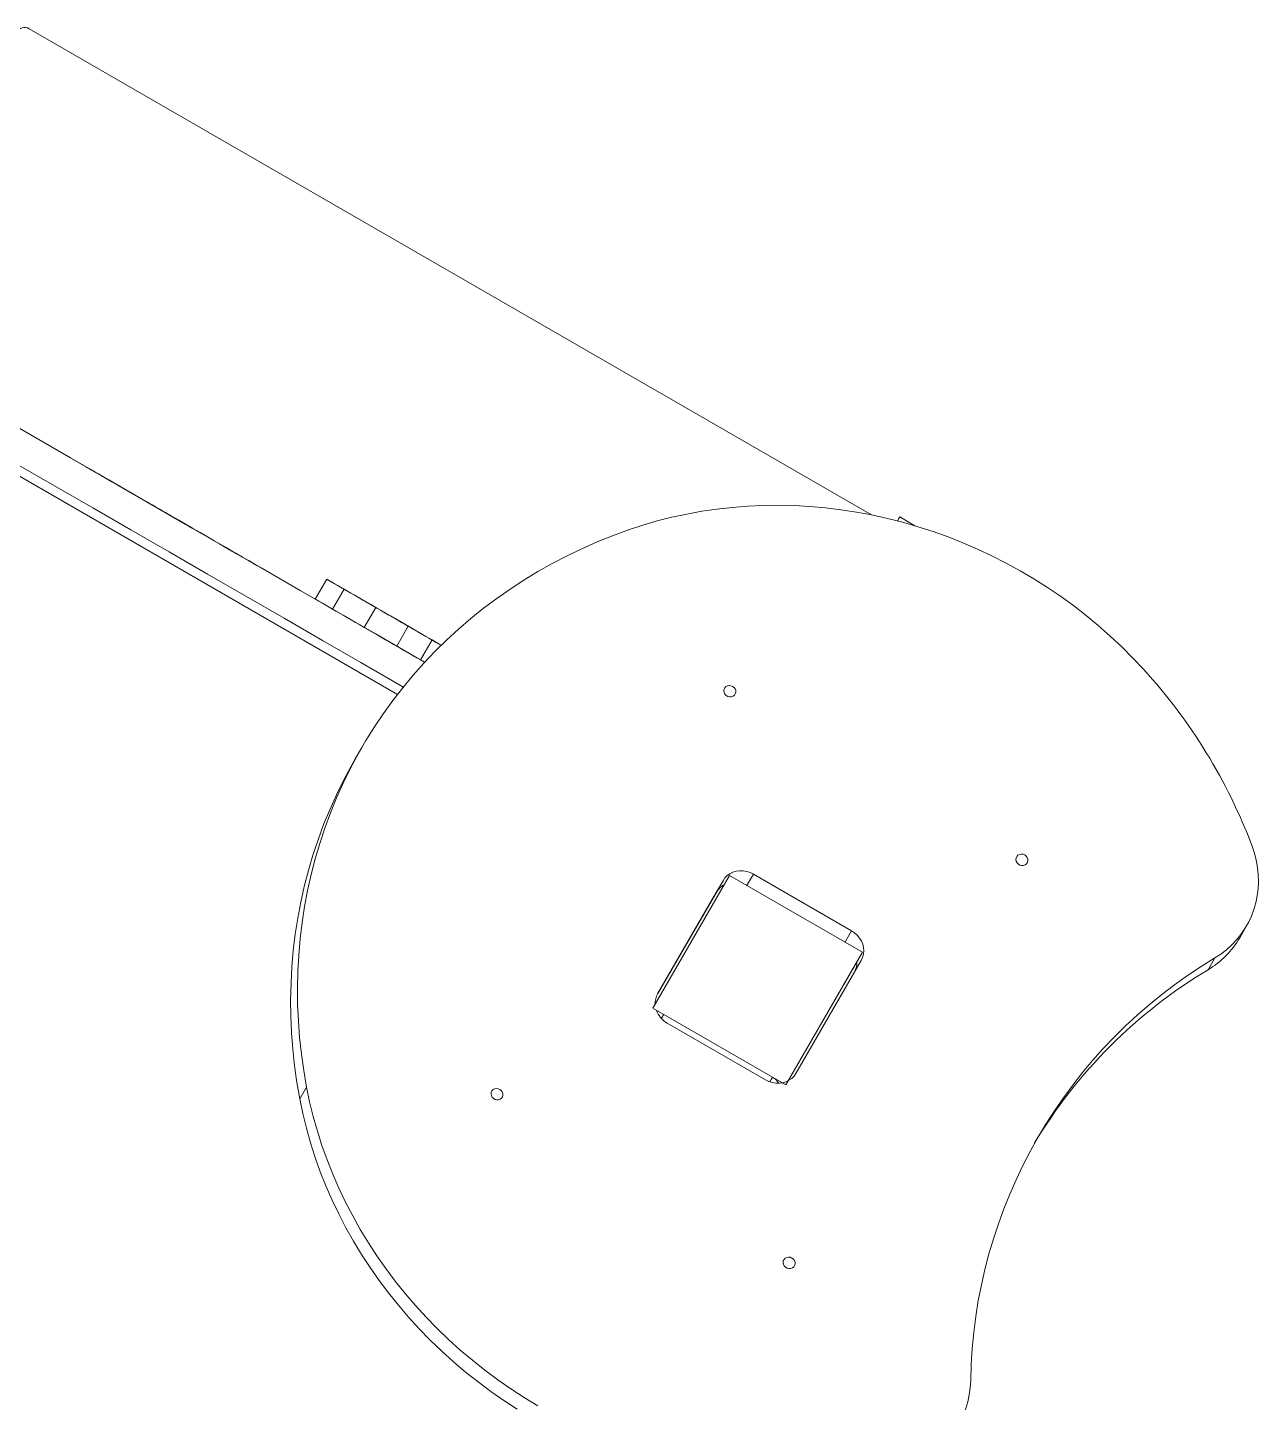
# Model space of a CAD drawing. Header units: millimetres. Extents: x -6089 to 4469, y -5168 to 4598.
# Drawn here: x 1445 to 2248, y 1273 to 2170 of the extents above; entities that cross this region are included whole.
import ezdxf

# ---------------------------------------------------------------- set-up
doc = ezdxf.new("R2010")
doc.units = ezdxf.units.MM

msp = doc.modelspace()

# ---------------------------------------------------------------- linework, layer by layer
at = {"color": 7, "linetype": 'Continuous', "lineweight": 15}
for p, q in [((1446.19, 2168.98), (1446.19, 2168.98)), ((1446.29, 2168.92), (1446.19, 2168.98)), ((1446.29, 2168.92), (1995.71, 1851.72)), ((1446.29, 2168.92), (1446.29, 2168.92)), ((1995.71, 1851.72), (1446.29, 2168.92)), ((1632.88, 1796.77), (1394.1, 1934.63)), ((1486.86, 1881.07), (1486.86, 1881.07)), ((1526.4, 1858.24), (1526.25, 1858.33)), ((1526.43, 1858.23), (1526.79, 1858.02)), ((2023.94, 1844.66), (2014.08, 1850.35)), ((1552.39, 1843.24), (1552.23, 1843.33)), ((1552.41, 1843.23), (1552.77, 1843.02)), ((1640.38, 1809.76), (1632.88, 1796.77)), ((1651.7, 1803.22), (1644.2, 1790.23)), ((1672.3, 1791.33), (1664.8, 1778.34)), ((1693.57, 1779.05), (1686.07, 1766.06)), ((1672.65, 1773.81), (1672.67, 1773.8)), ((1709.05, 1770.11), (1701.55, 1757.12)), ((1698.63, 1758.81), (1698.65, 1758.8)), ((1701.55, 1757.12), (1704.23, 1755.57)), ((1663.2, 1699.91), (1658.76, 1692.22)), ((1903.12, 1616.49), (1853.12, 1529.89)), ((1989.73, 1566.49), (1903.12, 1616.49)), ((1914.19, 1609.65), (1918.63, 1617.34)), ((1918.63, 1617.34), (1982.72, 1580.34)), ((1856.28, 1539.36), (1898.84, 1613.07)), ((1894.4, 1605.38), (1898.84, 1613.07)), ((1856.18, 1539.18), (1894.4, 1605.38)), ((1978.28, 1572.65), (1982.72, 1580.34)), ((2235.84, 1575.86), (2240.28, 1583.55)), ((1939.73, 1479.89), (1989.73, 1566.49)), ((1988.91, 1561.07), (1946.35, 1487.36)), ((1989.73, 1566.49), (1989.73, 1566.49)), ((2215.22, 1554.96), (2219.66, 1562.65)), ((1941.23, 1482.49), (1986.13, 1560.25)), ((1853.12, 1529.89), (1939.73, 1479.89)), ((1926.56, 1483.09), (1862.48, 1520.09)), ((1622.79, 1470.73), (1627.23, 1478.42)), ((1939.73, 1479.89), (1939.73, 1479.89))]:
    msp.add_line(p, q, dxfattribs=at)
at = {"color": 8, "linetype": 'Continuous', "lineweight": 15}
for p, q in [((1686.5, 1734.63), (1302.66, 1956.25)), ((1534.91, 1853.33), (1534.91, 1853.33)), ((1543.81, 1848.19), (1543.81, 1848.19))]:
    msp.add_line(p, q, dxfattribs=at)
at = {"color": 7, "linetype": 'Continuous', "lineweight": 15, "flags": 128}
for points in [[(1704.23, 1755.57), (1697.97, 1759.19), (1673.01, 1773.6), (1648.03, 1788.02), (1623.06, 1802.44), (1598.08, 1816.86), (1573.1, 1831.28), (1548.12, 1845.7), (1523.16, 1860.12), (1498.21, 1874.52), (1473.28, 1888.91), (1448.37, 1903.3), (1423.48, 1917.67), (1398.62, 1932.02)], [(1690.26, 1739.39), (1687.47, 1741), (1662.51, 1755.41), (1637.53, 1769.83), (1612.56, 1784.25), (1587.58, 1798.68), (1562.6, 1813.1), (1537.62, 1827.52), (1512.66, 1841.93), (1487.71, 1856.33), (1462.78, 1870.73), (1437.87, 1885.11), (1412.98, 1899.48), (1388.12, 1913.83)], [(1486.86, 1881.07), (1485.64, 1881.78), (1484.71, 1882.31), (1484.08, 1882.68), (1483.75, 1882.87), (1483.71, 1882.89), (1483.99, 1882.73), (1484.56, 1882.4), (1485.43, 1881.9), (1486.59, 1881.23), (1488.03, 1880.4), (1489.74, 1879.41)], [(1534.91, 1853.33), (1529.99, 1856.17), (1525.2, 1858.94), (1520.58, 1861.61), (1516.13, 1864.18), (1511.88, 1866.63), (1507.84, 1868.96), (1504.03, 1871.16), (1500.47, 1873.22), (1497.17, 1875.12), (1494.15, 1876.86), (1491.42, 1878.44), (1488.99, 1879.85), (1486.86, 1881.07)], [(1489.74, 1879.41), (1491.4, 1878.46), (1493.29, 1877.36), (1495.4, 1876.15), (1497.69, 1874.82), (1500.16, 1873.4), (1502.76, 1871.9), (1505.46, 1870.34), (1508.23, 1868.73)], [(1508.23, 1868.73), (1511.3, 1866.96), (1514.38, 1865.18), (1517.44, 1863.42), (1520.45, 1861.68), (1523.38, 1859.99), (1526.21, 1858.36), (1528.9, 1856.8), (1531.43, 1855.34)], [(1552.23, 1843.33), (1552.06, 1843.43), (1551.59, 1843.7), (1550.8, 1844.16), (1549.73, 1844.77), (1548.4, 1845.54), (1546.84, 1846.44), (1545.1, 1847.45), (1543.21, 1848.54), (1541.22, 1849.69), (1539.18, 1850.87), (1537.14, 1852.04), (1535.16, 1853.19), (1533.27, 1854.28), (1531.54, 1855.28), (1529.99, 1856.17), (1528.67, 1856.93), (1527.62, 1857.54), (1526.85, 1857.99), (1526.39, 1858.25), (1526.25, 1858.33)], [(1526.4, 1858.24), (1526.57, 1858.15), (1527.05, 1857.87), (1527.83, 1857.42), (1528.9, 1856.8), (1530.23, 1856.03), (1531.78, 1855.14), (1533.52, 1854.13), (1535.41, 1853.05), (1537.39, 1851.9), (1539.42, 1850.73), (1541.45, 1849.55), (1543.44, 1848.41), (1545.32, 1847.32), (1547.05, 1846.32), (1548.6, 1845.43), (1549.92, 1844.67), (1550.98, 1844.05), (1551.76, 1843.6), (1552.23, 1843.33), (1552.39, 1843.24)], [(1526.43, 1858.23), (1526.59, 1858.14), (1527.06, 1857.86), (1527.84, 1857.41), (1528.91, 1856.8), (1530.23, 1856.03), (1531.78, 1855.14), (1533.52, 1854.14), (1535.4, 1853.05), (1537.38, 1851.9), (1539.42, 1850.73), (1541.45, 1849.56), (1543.43, 1848.41), (1545.31, 1847.33), (1547.05, 1846.32), (1548.6, 1845.43), (1549.93, 1844.66), (1550.99, 1844.05), (1551.77, 1843.6), (1552.25, 1843.32), (1552.41, 1843.23)], [(1552.77, 1843.02), (1552.62, 1843.11), (1552.16, 1843.38), (1551.38, 1843.82), (1550.33, 1844.43), (1549.01, 1845.19), (1547.46, 1846.08), (1545.73, 1847.09), (1543.85, 1848.17), (1541.87, 1849.31), (1539.84, 1850.49), (1537.81, 1851.66), (1535.82, 1852.81), (1533.94, 1853.9), (1532.19, 1854.9), (1530.64, 1855.8), (1529.31, 1856.57), (1528.23, 1857.19), (1527.45, 1857.64), (1526.96, 1857.92), (1526.79, 1858.02)], [(1837.1, 1841.9), (1846.43, 1844.98), (1855.89, 1847.74), (1865.48, 1850.18), (1875.18, 1852.3), (1884.98, 1854.08), (1894.87, 1855.53), (1904.84, 1856.65), (1914.87, 1857.44), (1924.95, 1857.89), (1935.07, 1858), (1945.22, 1857.78), (1955.39, 1857.23), (1965.56, 1856.34), (1975.72, 1855.11), (1985.86, 1853.55), (1995.97, 1851.66), (2006.03, 1849.45), (2016.04, 1846.91), (2025.98, 1844.04), (2035.83, 1840.86), (2045.59, 1837.36), (2055.25, 1833.55), (2064.79, 1829.44), (2074.2, 1825.02), (2083.47, 1820.3), (2092.6, 1815.3), (2101.56, 1810.01), (2110.35, 1804.45), (2118.95, 1798.61), (2127.37, 1792.5), (2135.58, 1786.15), (2143.57, 1779.54), (2151.35, 1772.69), (2158.89, 1765.6), (2166.19, 1758.29), (2173.24, 1750.77)], [(1547.28, 1846.19), (1545.5, 1847.22), (1543.54, 1848.35), (1541.48, 1849.54), (1539.36, 1850.77), (1537.23, 1851.99), (1535.17, 1853.18), (1533.22, 1854.31), (1531.43, 1855.34)], [(1543.81, 1848.19), (1542.73, 1848.82), (1541.62, 1849.46), (1540.5, 1850.11), (1539.36, 1850.76), (1538.23, 1851.42), (1537.1, 1852.07), (1535.99, 1852.71), (1534.91, 1853.33)], [(1591.86, 1820.45), (1589.73, 1821.68), (1587.3, 1823.08), (1584.57, 1824.66), (1581.55, 1826.41), (1578.25, 1828.31), (1574.69, 1830.37), (1570.88, 1832.56), (1566.85, 1834.89), (1562.59, 1837.35), (1558.15, 1839.92), (1553.52, 1842.59), (1548.74, 1845.35), (1543.81, 1848.19)], [(2014.08, 1850.35), (2014.01, 1850.23), (2013.76, 1849.8), (2013.34, 1849.07), (2012.74, 1848.04), (2012.61, 1847.82)], [(1547.28, 1846.19), (1549.81, 1844.73), (1552.5, 1843.17), (1555.33, 1841.54), (1558.26, 1839.85), (1561.27, 1838.11), (1564.33, 1836.35), (1567.41, 1834.57), (1570.48, 1832.8)], [(1627.23, 1478.42), (1625.37, 1489.18), (1623.86, 1499.96), (1622.69, 1510.76), (1621.87, 1521.55), (1621.4, 1532.33), (1621.28, 1543.1), (1621.51, 1553.83), (1622.09, 1564.53), (1623.01, 1575.17), (1624.28, 1585.75), (1625.9, 1596.27), (1627.87, 1606.7), (1630.17, 1617.04), (1632.82, 1627.29), (1635.81, 1637.42), (1639.13, 1647.43), (1642.78, 1657.32), (1646.76, 1667.07), (1651.07, 1676.67), (1655.7, 1686.11), (1660.64, 1695.39), (1665.9, 1704.49), (1671.46, 1713.41), (1677.33, 1722.14), (1683.49, 1730.67), (1689.94, 1738.99), (1696.67, 1747.1), (1703.68, 1754.98), (1710.97, 1762.63), (1718.52, 1770.04), (1726.32, 1777.21), (1734.37, 1784.13), (1742.67, 1790.79), (1751.2, 1797.18), (1759.96, 1803.3), (1768.93, 1809.15), (1778.11, 1814.72), (1787.5, 1819.99), (1797.07, 1824.98), (1806.83, 1829.66), (1816.76, 1834.05), (1826.85, 1838.13), (1837.1, 1841.9)], [(1570.48, 1832.8), (1573.25, 1831.19), (1575.96, 1829.63), (1578.55, 1828.13), (1581.02, 1826.71), (1583.32, 1825.38), (1585.43, 1824.17), (1587.32, 1823.07), (1588.97, 1822.12)], [(1588.97, 1822.12), (1590.68, 1821.13), (1592.12, 1820.3), (1593.28, 1819.63), (1594.15, 1819.13), (1594.73, 1818.8), (1595, 1818.64), (1594.97, 1818.66), (1594.64, 1818.85), (1594, 1819.21), (1593.07, 1819.75), (1591.86, 1820.45)], [(1641.08, 1809.36), (1640.58, 1809.64), (1640.39, 1809.76), (1640.5, 1809.69), (1640.91, 1809.46), (1641.62, 1809.04), (1642.63, 1808.46), (1643.92, 1807.72), (1645.48, 1806.81), (1647.31, 1805.76), (1649.39, 1804.56), (1651.7, 1803.22)], [(1677.78, 1788.17), (1673.41, 1790.69), (1669.24, 1793.1), (1665.29, 1795.38), (1661.58, 1797.52), (1658.13, 1799.51), (1654.94, 1801.36), (1652.03, 1803.03), (1649.41, 1804.54), (1647.1, 1805.88), (1645.11, 1807.03), (1643.43, 1808), (1642.09, 1808.77), (1641.08, 1809.36)], [(1632.88, 1796.77), (1633, 1796.7), (1633.41, 1796.46), (1634.12, 1796.05), (1635.13, 1795.47), (1636.42, 1794.73), (1637.98, 1793.82), (1639.81, 1792.77), (1641.89, 1791.57), (1644.2, 1790.23)], [(1651.7, 1803.22), (1653.81, 1802), (1656.12, 1800.67), (1658.59, 1799.25), (1661.19, 1797.75), (1663.89, 1796.19), (1666.67, 1794.58), (1669.48, 1792.96), (1672.3, 1791.33)], [(1644.2, 1790.23), (1646.31, 1789.01), (1648.62, 1787.68), (1651.09, 1786.26), (1653.69, 1784.76), (1656.39, 1783.2), (1659.17, 1781.59), (1661.98, 1779.97), (1664.8, 1778.34)], [(1672.3, 1791.33), (1675.35, 1789.57), (1678.35, 1787.84), (1681.25, 1786.16), (1684.05, 1784.55), (1686.7, 1783.02), (1689.19, 1781.58), (1691.49, 1780.25), (1693.57, 1779.05)], [(1686.47, 1783.15), (1685.34, 1783.8), (1684.2, 1784.46), (1683.07, 1785.11), (1681.95, 1785.76), (1680.86, 1786.39), (1679.79, 1787.01), (1678.76, 1787.6), (1677.78, 1788.17)], [(1664.8, 1778.34), (1667.85, 1776.58), (1670.85, 1774.85), (1673.75, 1773.17), (1676.55, 1771.56), (1679.2, 1770.03), (1681.69, 1768.59), (1683.99, 1767.26), (1686.07, 1766.06)], [(1715.02, 1766.67), (1711.77, 1768.54), (1706.93, 1771.34), (1701.96, 1774.21), (1696.87, 1777.14), (1691.7, 1780.13), (1686.47, 1783.15)], [(1689.78, 1781.24), (1690.16, 1781.02), (1690.8, 1780.65), (1691.65, 1780.16), (1692.63, 1779.59), (1693.66, 1779), (1694.65, 1778.43), (1695.51, 1777.93), (1696.16, 1777.56), (1696.54, 1777.34), (1696.62, 1777.29), (1696.39, 1777.42), (1695.88, 1777.72), (1695.13, 1778.15), (1694.2, 1778.69), (1693.18, 1779.28), (1692.16, 1779.87), (1691.22, 1780.4), (1690.46, 1780.84), (1689.94, 1781.14), (1689.71, 1781.28), (1689.78, 1781.24)], [(1693.57, 1779.05), (1695.06, 1778.19), (1696.78, 1777.19), (1698.69, 1776.1), (1700.72, 1774.92), (1702.83, 1773.7), (1704.96, 1772.48), (1707.05, 1771.27), (1709.05, 1770.11)], [(1672.65, 1773.81), (1672.81, 1773.71), (1673.29, 1773.44), (1674.07, 1772.99), (1675.13, 1772.37), (1676.46, 1771.61), (1678.01, 1770.71), (1679.75, 1769.71), (1681.63, 1768.62), (1683.61, 1767.48), (1685.64, 1766.31), (1687.68, 1765.13), (1689.66, 1763.99), (1691.54, 1762.9), (1693.28, 1761.9), (1694.83, 1761), (1696.15, 1760.24), (1697.22, 1759.62), (1698, 1759.17), (1698.47, 1758.9), (1698.63, 1758.81)], [(1698.65, 1758.8), (1698.49, 1758.89), (1698.01, 1759.17), (1697.23, 1759.62), (1696.17, 1760.23), (1694.84, 1761), (1693.29, 1761.89), (1691.55, 1762.89), (1689.67, 1763.98), (1687.69, 1765.13), (1685.66, 1766.3), (1683.63, 1767.47), (1681.64, 1768.62), (1679.76, 1769.7), (1678.02, 1770.71), (1676.47, 1771.6), (1675.15, 1772.37), (1674.08, 1772.98), (1673.3, 1773.43), (1672.83, 1773.71), (1672.67, 1773.8)], [(1709.05, 1770.11), (1711.9, 1768.47), (1714.85, 1766.76), (1715.02, 1766.67)], [(1686.07, 1766.06), (1687.56, 1765.2), (1689.28, 1764.2), (1691.19, 1763.11), (1693.22, 1761.93), (1695.33, 1760.71), (1697.46, 1759.49), (1699.55, 1758.28), (1701.55, 1757.12)], [(1905.06, 1739.83), (1906, 1739.11), (1906.7, 1738.16), (1907.09, 1737.09), (1907.14, 1735.98), (1906.84, 1734.94), (1906.22, 1734.05), (1905.34, 1733.39), (1904.28, 1733.03), (1903.12, 1733), (1901.97, 1733.29), (1900.94, 1733.89), (1900.11, 1734.74), (1899.57, 1735.76), (1899.34, 1736.86), (1899.47, 1737.95), (1899.93, 1738.92), (1900.69, 1739.7), (1901.67, 1740.22), (1902.8, 1740.42), (1903.96, 1740.28), (1905.06, 1739.83)], [(1622.79, 1470.73), (1620.93, 1481.49), (1619.42, 1492.27), (1618.25, 1503.07), (1617.43, 1513.86), (1616.96, 1524.64), (1616.84, 1535.41), (1617.07, 1546.14), (1617.65, 1556.84), (1618.57, 1567.48), (1619.85, 1578.06), (1621.46, 1588.58), (1623.43, 1599.01), (1625.74, 1609.35), (1628.38, 1619.6), (1631.37, 1629.73), (1634.69, 1639.74), (1638.34, 1649.63), (1642.32, 1659.37), (1646.63, 1668.97), (1651.26, 1678.42), (1656.2, 1687.7), (1658.76, 1692.22)], [(2243.91, 1635.62), (2245.43, 1631.05), (2246.62, 1626.42), (2247.45, 1621.74), (2247.94, 1617.05), (2248.07, 1612.37), (2247.84, 1607.72), (2247.26, 1603.12), (2246.33, 1598.61), (2245.06, 1594.19), (2243.44, 1589.91), (2241.5, 1585.77), (2239.23, 1581.8), (2236.66, 1578.03), (2233.78, 1574.46), (2230.63, 1571.12), (2227.22, 1568.03), (2223.55, 1565.2), (2219.66, 1562.65)], [(2095.59, 1629.83), (2096.53, 1629.11), (2097.23, 1628.16), (2097.61, 1627.09), (2097.66, 1625.98), (2097.37, 1624.94), (2096.75, 1624.05), (2095.87, 1623.39), (2094.8, 1623.03), (2093.65, 1623), (2092.5, 1623.29), (2091.47, 1623.89), (2090.64, 1624.74), (2090.09, 1625.76), (2089.87, 1626.86), (2090, 1627.95), (2090.46, 1628.92), (2091.21, 1629.7), (2092.2, 1630.22), (2093.32, 1630.42), (2094.49, 1630.29), (2095.59, 1629.83)], [(1898.84, 1613.07), (1900.07, 1614.82), (1901.58, 1616.34), (1903.35, 1617.6), (1905.32, 1618.56), (1907.45, 1619.2), (1909.7, 1619.5), (1911.99, 1619.46), (1914.28, 1619.08), (1916.52, 1618.37), (1918.63, 1617.34)], [(1982.72, 1580.34), (1984.67, 1579.02), (1986.4, 1577.45), (1987.87, 1575.65), (1989.05, 1573.68), (1989.91, 1571.59), (1990.42, 1569.42), (1990.58, 1567.23), (1990.37, 1565.07), (1989.81, 1563), (1988.91, 1561.07)], [(1946.35, 1487.36), (1945.13, 1485.61), (1943.61, 1484.09), (1941.85, 1482.83), (1939.87, 1481.87), (1937.74, 1481.23), (1935.5, 1480.93), (1933.2, 1480.97), (1930.91, 1481.35), (1928.68, 1482.06), (1926.56, 1483.09)], [(1778.01, 1270.46), (1769.11, 1275.86), (1760.39, 1281.53), (1751.86, 1287.47), (1743.53, 1293.68), (1735.4, 1300.14), (1727.49, 1306.84), (1719.81, 1313.78), (1712.36, 1320.96), (1705.15, 1328.35), (1698.2, 1335.96), (1691.51, 1343.77), (1685.1, 1351.77), (1678.95, 1359.96), (1673.1, 1368.32), (1667.53, 1376.84), (1662.27, 1385.52), (1657.3, 1394.35), (1652.65, 1403.3), (1648.32, 1412.38), (1644.31, 1421.57), (1640.62, 1430.86), (1637.27, 1440.24), (1634.25, 1449.7), (1631.57, 1459.22), (1629.23, 1468.8), (1627.23, 1478.42)], [(1753.23, 1476.87), (1754.17, 1476.14), (1754.87, 1475.2), (1755.26, 1474.13), (1755.3, 1473.02), (1755.01, 1471.97), (1754.39, 1471.09), (1753.51, 1470.43), (1752.45, 1470.07), (1751.29, 1470.04), (1750.14, 1470.33), (1749.11, 1470.93), (1748.28, 1471.77), (1747.73, 1472.79), (1747.51, 1473.9), (1747.64, 1474.99), (1748.1, 1475.96), (1748.86, 1476.74), (1749.84, 1477.26), (1750.96, 1477.45), (1752.13, 1477.32), (1753.23, 1476.87)], [(1764.67, 1268.17), (1755.96, 1273.84), (1747.42, 1279.78), (1739.09, 1285.99), (1730.96, 1292.45), (1723.05, 1299.15), (1715.37, 1306.09), (1707.92, 1313.27), (1700.72, 1320.66), (1693.76, 1328.27), (1687.08, 1336.08), (1680.66, 1344.08), (1674.52, 1352.27), (1668.66, 1360.63), (1663.09, 1369.15), (1657.83, 1377.83), (1652.87, 1386.66), (1648.22, 1395.61), (1643.88, 1404.69), (1639.87, 1413.88), (1636.18, 1423.17), (1632.83, 1432.55), (1629.81, 1442.01), (1627.13, 1451.53), (1624.79, 1461.11), (1622.79, 1470.73)], [(1943.76, 1366.87), (1944.7, 1366.14), (1945.39, 1365.2), (1945.78, 1364.13), (1945.83, 1363.02), (1945.53, 1361.97), (1944.92, 1361.09), (1944.04, 1360.43), (1942.97, 1360.07), (1941.81, 1360.04), (1940.67, 1360.33), (1939.64, 1360.93), (1938.81, 1361.77), (1938.26, 1362.79), (1938.04, 1363.9), (1938.16, 1364.99), (1938.62, 1365.96), (1939.38, 1366.74), (1940.37, 1367.26), (1941.49, 1367.45), (1942.65, 1367.32), (1943.76, 1366.87)], [(2060.35, 1286.74), (2060.09, 1282.09), (2059.47, 1277.51), (2058.5, 1273), (2057.18, 1268.6), (2055.53, 1264.33), (2053.55, 1260.21), (2051.24, 1256.27), (2048.63, 1252.51), (2045.73, 1248.97), (2042.55, 1245.66), (2039.1, 1242.6), (2035.41, 1239.8), (2031.49, 1237.28), (2027.37, 1235.05), (2023.07, 1233.12), (2018.6, 1231.51), (2013.99, 1230.22), (2009.27, 1229.26)]]:
    msp.add_lwpolyline(points, dxfattribs=at)
at = {"color": 8, "linetype": 'Continuous', "lineweight": 15, "flags": 128}
for points in [[(1860.15, 1525.84), (1860.09, 1525.74), (1859.92, 1525.44), (1859.64, 1524.96), (1859.27, 1524.32), (1858.81, 1523.53), (1858.61, 1523.18)], [(1931.16, 1484.84), (1931.1, 1484.74), (1930.93, 1484.44), (1930.65, 1483.96), (1930.28, 1483.32), (1929.83, 1482.53), (1929.4, 1481.79)]]:
    msp.add_lwpolyline(points, dxfattribs=at)
at = {"color": 7, "linetype": 'Continuous', "lineweight": 15}
for centre, radius, start, end in [((1443.29, 2163.73), 6, 60, 150), ((1908.22, 1508.87), 358.82, 20.68635, 42.38904), ((1905.35, 1599), 12.67, 117.36474, 149.76734), ((2185.06, 1605.33), 58.71, 300.90789, 329.8653), ((2387.08, 1282.03), 326.76, 120.82133, 179.17479), ((1973.48, 1559.67), 12.67, 331.15294, 2.23906), ((2384.17, 1272.57), 329.07, 120.89152, 149.10156), ((1867.28, 1533.07), 12.67, 150.22712, 182.64801), ((1870.27, 1533.83), 15.8, 199.33762, 240.44818), ((1926.16, 1476.18), 10, 28.21761, 58.78717), ((1926.16, 1476.18), 10, 28.219, 58.78476)]:
    msp.add_arc(centre, radius, start, end, dxfattribs=at)

doc.saveas('drawing.dxf')
